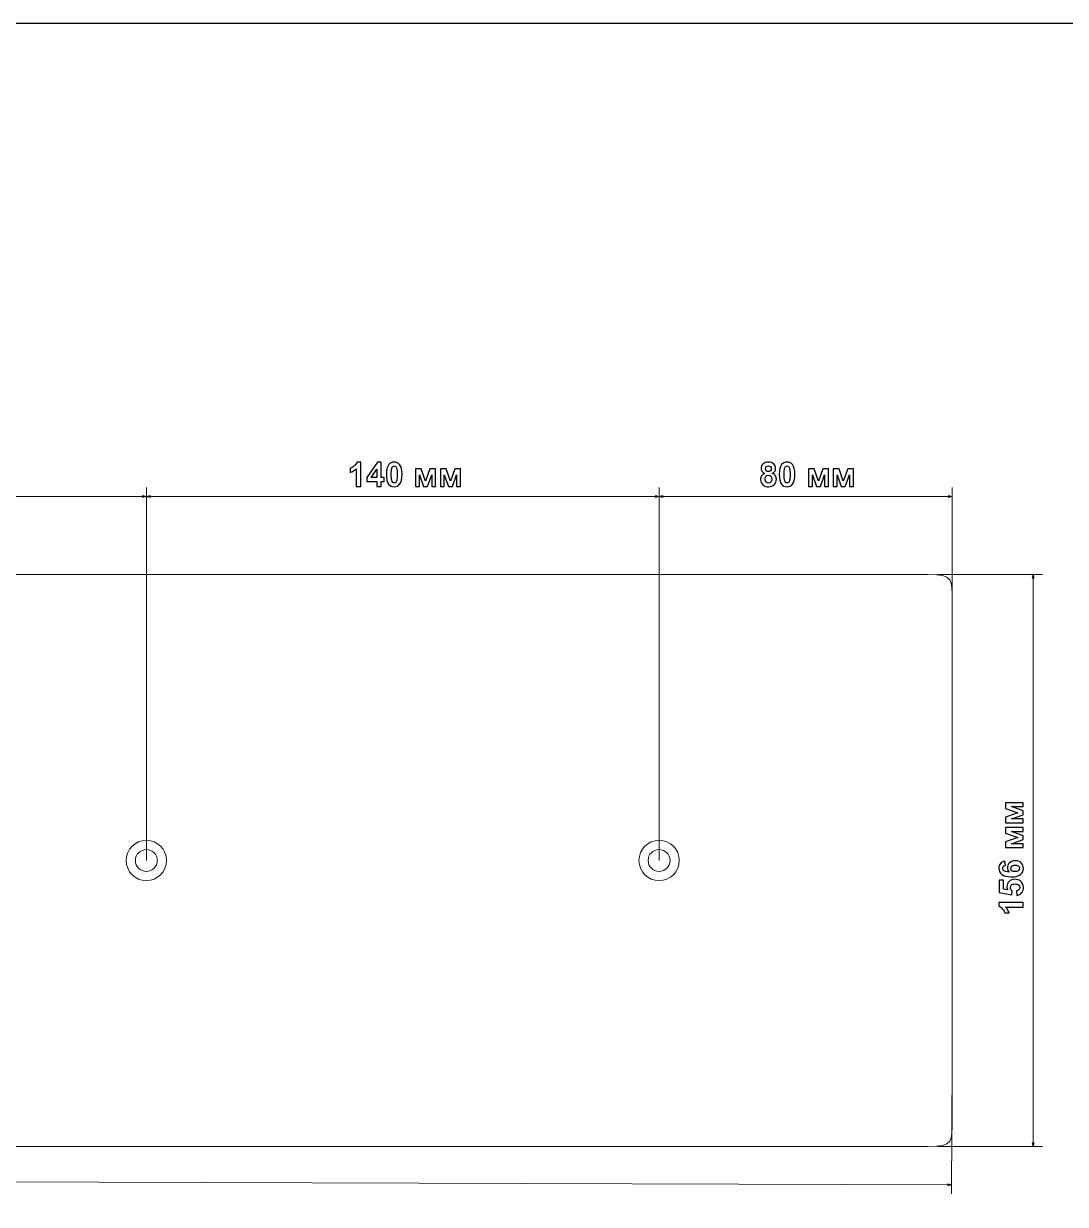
# Model space of a CAD drawing. Header units: centimetres. Extents: x -84 to 84, y -59 to 59.
# Drawn here: x 26.27 to 54.72, y 27.23 to 59.45 of the extents above; entities that cross this region are included whole.
import ezdxf

# ---------------------------------------------------------------- set-up
doc = ezdxf.new("R2010")
doc.units = ezdxf.units.CM
doc.header["$MEASUREMENT"] = 0
doc.layers.add('layer 1', color=7, linetype='Continuous')

msp = doc.modelspace()

# ---------------------------------------------------------------- linework, layer by layer
at = {"layer": 'layer 1', "color": 250}
msp.add_lwpolyline([(-84.1, -59.44999), (84.1, -59.44999), (84.1, 59.44999), (-84.1, 59.44999), (-84.1, -59.44999)], close=True, dxfattribs=at)
at = {"layer": 'layer 1', "color": 155}
for points, knots in [([(35.47807, 46.82304), (35.47807, 46.82304), (35.35241, 46.82304), (35.35241, 46.82304), (35.35241, 46.82304), (35.35241, 46.82304), (35.35241, 47.29847), (35.35241, 47.29847), (35.35241, 47.29847), (35.30655, 47.25536), (35.25243, 47.22341), (35.19006, 47.20277), (35.19006, 47.20277), (35.19006, 47.20277), (35.19006, 47.31742), (35.19006, 47.31742), (35.19006, 47.31742), (35.22293, 47.32812), (35.25855, 47.34845), (35.29692, 47.37857), (35.29692, 47.37857), (35.33544, 47.40853), (35.36173, 47.44354), (35.3761, 47.48344), (35.3761, 47.48344), (35.3761, 47.48344), (35.47807, 47.48344), (35.47807, 47.48344), (35.47807, 47.48344), (35.47807, 47.48344), (35.47807, 46.82304), (35.47807, 46.82304)], [0, 0, 0, 0, 0.11111111, 0.11111111, 0.11111111, 0.11111111, 0.22222222, 0.22222222, 0.22222222, 0.22222222, 0.33333333, 0.33333333, 0.33333333, 0.33333333, 0.44444444, 0.44444444, 0.44444444, 0.44444444, 0.55555556, 0.55555556, 0.55555556, 0.55555556, 0.66666667, 0.66666667, 0.66666667, 0.66666667, 0.77777778, 0.77777778, 0.77777778, 0.77777778, 1, 1, 1, 1]), ([(35.91299, 46.82304), (35.91299, 46.82304), (35.91299, 46.95512), (35.91299, 46.95512), (35.91299, 46.95512), (35.91299, 46.95512), (35.64516, 46.95512), (35.64516, 46.95512), (35.64516, 46.95512), (35.64516, 46.95512), (35.64516, 47.06473), (35.64516, 47.06473), (35.64516, 47.06473), (35.64516, 47.06473), (35.92919, 47.48252), (35.92919, 47.48252), (35.92919, 47.48252), (35.92919, 47.48252), (36.03498, 47.48252), (36.03498, 47.48252), (36.03498, 47.48252), (36.03498, 47.48252), (36.03498, 47.06519), (36.03498, 47.06519), (36.03498, 47.06519), (36.03498, 47.06519), (36.11661, 47.06519), (36.11661, 47.06519), (36.11661, 47.06519), (36.11661, 47.06519), (36.11661, 46.95512), (36.11661, 46.95512), (36.11661, 46.95512), (36.11661, 46.95512), (36.03498, 46.95512), (36.03498, 46.95512), (36.03498, 46.95512), (36.03498, 46.95512), (36.03498, 46.82304), (36.03498, 46.82304), (36.03498, 46.82304), (36.03498, 46.82304), (35.91299, 46.82304), (35.91299, 46.82304)], [0, 0, 0, 0, 0.08333333, 0.08333333, 0.08333333, 0.08333333, 0.16666667, 0.16666667, 0.16666667, 0.16666667, 0.25, 0.25, 0.25, 0.25, 0.33333333, 0.33333333, 0.33333333, 0.33333333, 0.41666667, 0.41666667, 0.41666667, 0.41666667, 0.5, 0.5, 0.5, 0.5, 0.58333333, 0.58333333, 0.58333333, 0.58333333, 0.66666667, 0.66666667, 0.66666667, 0.66666667, 0.75, 0.75, 0.75, 0.75, 0.83333333, 0.83333333, 0.83333333, 0.83333333, 1, 1, 1, 1]), ([(36.38964, 47.48344), (36.45323, 47.48344), (36.50291, 47.46066), (36.53884, 47.41511), (36.53884, 47.41511), (36.58149, 47.3613), (36.60289, 47.27187), (36.60289, 47.14712), (36.60289, 47.14712), (36.60289, 47.02254), (36.58134, 46.93295), (36.53838, 46.87853), (36.53838, 46.87853), (36.50276, 46.83359), (36.45323, 46.81112), (36.38964, 46.81112), (36.38964, 46.81112), (36.32574, 46.81112), (36.27422, 46.83573), (36.23509, 46.88495), (36.23509, 46.88495), (36.19595, 46.93418), (36.17638, 47.02208), (36.17638, 47.14835), (36.17638, 47.14835), (36.17638, 47.27232), (36.19794, 47.3616), (36.24089, 47.41602), (36.24089, 47.41602), (36.27651, 47.46097), (36.32604, 47.48344), (36.38964, 47.48344)], [0, 0, 0, 0, 0.11111111, 0.11111111, 0.11111111, 0.11111111, 0.22222222, 0.22222222, 0.22222222, 0.22222222, 0.33333333, 0.33333333, 0.33333333, 0.33333333, 0.44444444, 0.44444444, 0.44444444, 0.44444444, 0.55555556, 0.55555556, 0.55555556, 0.55555556, 0.66666667, 0.66666667, 0.66666667, 0.66666667, 0.77777778, 0.77777778, 0.77777778, 0.77777778, 1, 1, 1, 1]), ([(36.38964, 47.37888), (36.37466, 47.37888), (36.3612, 47.37398), (36.34958, 47.3642), (36.34958, 47.3642), (36.33781, 47.35457), (36.32864, 47.33714), (36.32222, 47.31192), (36.32222, 47.31192), (36.31366, 47.27936), (36.30938, 47.22432), (36.30938, 47.14712), (36.30938, 47.14712), (36.30938, 47.06977), (36.3132, 47.01673), (36.32085, 46.98783), (36.32085, 46.98783), (36.32849, 46.95894), (36.33812, 46.93968), (36.34974, 46.93005), (36.34974, 46.93005), (36.36136, 46.92042), (36.37466, 46.91568), (36.38964, 46.91568), (36.38964, 46.91568), (36.40462, 46.91568), (36.41807, 46.92057), (36.42984, 46.93035), (36.42984, 46.93035), (36.44146, 46.93999), (36.45063, 46.95741), (36.45705, 46.98264), (36.45705, 46.98264), (36.46561, 47.01489), (36.46989, 47.06977), (36.46989, 47.14712), (36.46989, 47.14712), (36.46989, 47.22432), (36.46607, 47.27737), (36.45843, 47.30626), (36.45843, 47.30626), (36.45078, 47.33515), (36.44115, 47.35457), (36.42954, 47.3642), (36.42954, 47.3642), (36.41792, 47.37398), (36.40462, 47.37888), (36.38964, 47.37888)], [0, 0, 0, 0, 0.07692308, 0.07692308, 0.07692308, 0.07692308, 0.15384615, 0.15384615, 0.15384615, 0.15384615, 0.23076923, 0.23076923, 0.23076923, 0.23076923, 0.30769231, 0.30769231, 0.30769231, 0.30769231, 0.38461538, 0.38461538, 0.38461538, 0.38461538, 0.46153846, 0.46153846, 0.46153846, 0.46153846, 0.53846154, 0.53846154, 0.53846154, 0.53846154, 0.61538462, 0.61538462, 0.61538462, 0.61538462, 0.69230769, 0.69230769, 0.69230769, 0.69230769, 0.76923077, 0.76923077, 0.76923077, 0.76923077, 0.84615385, 0.84615385, 0.84615385, 0.84615385, 1, 1, 1, 1]), ([(46.50186, 47.17816), (46.46945, 47.19192), (46.44576, 47.21072), (46.43108, 47.23487), (46.43108, 47.23487), (46.41625, 47.25887), (46.40892, 47.28532), (46.40892, 47.31391), (46.40892, 47.31391), (46.40892, 47.36298), (46.42604, 47.40349), (46.46013, 47.43544), (46.46013, 47.43544), (46.49422, 47.46739), (46.54283, 47.48344), (46.60566, 47.48344), (46.60566, 47.48344), (46.66803, 47.48344), (46.71634, 47.46739), (46.75073, 47.43544), (46.75073, 47.43544), (46.78513, 47.40349), (46.8024, 47.36298), (46.8024, 47.31391), (46.8024, 47.31391), (46.8024, 47.28348), (46.79445, 47.25643), (46.77856, 47.23258), (46.77856, 47.23258), (46.76281, 47.20888), (46.74049, 47.19069), (46.71175, 47.17816), (46.71175, 47.17816), (46.74829, 47.16348), (46.77596, 47.14208), (46.79507, 47.11395), (46.79507, 47.11395), (46.81402, 47.08567), (46.8235, 47.05326), (46.8235, 47.01642), (46.8235, 47.01642), (46.8235, 46.95558), (46.80424, 46.9062), (46.76556, 46.86814), (46.76556, 46.86814), (46.72704, 46.83007), (46.67567, 46.81112), (46.61147, 46.81112), (46.61147, 46.81112), (46.55185, 46.81112), (46.50232, 46.82686), (46.46257, 46.85835), (46.46257, 46.85835), (46.4158, 46.89535), (46.39241, 46.94641), (46.39241, 47.01107), (46.39241, 47.01107), (46.39241, 47.04669), (46.40127, 47.0794), (46.41885, 47.10921), (46.41885, 47.10921), (46.43643, 47.13902), (46.4641, 47.16195), (46.50186, 47.17816)], [0, 0, 0, 0, 0.05882353, 0.05882353, 0.05882353, 0.05882353, 0.11764706, 0.11764706, 0.11764706, 0.11764706, 0.17647059, 0.17647059, 0.17647059, 0.17647059, 0.23529412, 0.23529412, 0.23529412, 0.23529412, 0.29411765, 0.29411765, 0.29411765, 0.29411765, 0.35294118, 0.35294118, 0.35294118, 0.35294118, 0.41176471, 0.41176471, 0.41176471, 0.41176471, 0.47058824, 0.47058824, 0.47058824, 0.47058824, 0.52941176, 0.52941176, 0.52941176, 0.52941176, 0.58823529, 0.58823529, 0.58823529, 0.58823529, 0.64705882, 0.64705882, 0.64705882, 0.64705882, 0.70588235, 0.70588235, 0.70588235, 0.70588235, 0.76470588, 0.76470588, 0.76470588, 0.76470588, 0.82352941, 0.82352941, 0.82352941, 0.82352941, 0.88235294, 0.88235294, 0.88235294, 0.88235294, 1, 1, 1, 1]), ([(46.52815, 47.30473), (46.52815, 47.27966), (46.53519, 47.25994), (46.54925, 47.24588), (46.54925, 47.24588), (46.56347, 47.23181), (46.58227, 47.22478), (46.60566, 47.22478), (46.60566, 47.22478), (46.62951, 47.22478), (46.64846, 47.23197), (46.66268, 47.24618), (46.66268, 47.24618), (46.6769, 47.2604), (46.68408, 47.28012), (46.68408, 47.30519), (46.68408, 47.30519), (46.68408, 47.32889), (46.67705, 47.34784), (46.66299, 47.36206), (46.66299, 47.36206), (46.64877, 47.37628), (46.63012, 47.38346), (46.60704, 47.38346), (46.60704, 47.38346), (46.58288, 47.38346), (46.56377, 47.37628), (46.54956, 47.36191), (46.54956, 47.36191), (46.53534, 47.34754), (46.52815, 47.32843), (46.52815, 47.30473)], [0, 0, 0, 0, 0.11111111, 0.11111111, 0.11111111, 0.11111111, 0.22222222, 0.22222222, 0.22222222, 0.22222222, 0.33333333, 0.33333333, 0.33333333, 0.33333333, 0.44444444, 0.44444444, 0.44444444, 0.44444444, 0.55555556, 0.55555556, 0.55555556, 0.55555556, 0.66666667, 0.66666667, 0.66666667, 0.66666667, 0.77777778, 0.77777778, 0.77777778, 0.77777778, 1, 1, 1, 1]), ([(47.11671, 47.48344), (47.1803, 47.48344), (47.22998, 47.46066), (47.26591, 47.41511), (47.26591, 47.41511), (47.30856, 47.3613), (47.32996, 47.27187), (47.32996, 47.14712), (47.32996, 47.14712), (47.32996, 47.02254), (47.30841, 46.93295), (47.26545, 46.87853), (47.26545, 46.87853), (47.22983, 46.83359), (47.1803, 46.81112), (47.11671, 46.81112), (47.11671, 46.81112), (47.05281, 46.81112), (47.00129, 46.83573), (46.96216, 46.88495), (46.96216, 46.88495), (46.92302, 46.93418), (46.90345, 47.02208), (46.90345, 47.14835), (46.90345, 47.14835), (46.90345, 47.27232), (46.92501, 47.3616), (46.96796, 47.41602), (46.96796, 47.41602), (47.00358, 47.46097), (47.05311, 47.48344), (47.11671, 47.48344)], [0, 0, 0, 0, 0.11111111, 0.11111111, 0.11111111, 0.11111111, 0.22222222, 0.22222222, 0.22222222, 0.22222222, 0.33333333, 0.33333333, 0.33333333, 0.33333333, 0.44444444, 0.44444444, 0.44444444, 0.44444444, 0.55555556, 0.55555556, 0.55555556, 0.55555556, 0.66666667, 0.66666667, 0.66666667, 0.66666667, 0.77777778, 0.77777778, 0.77777778, 0.77777778, 1, 1, 1, 1]), ([(47.11671, 47.37888), (47.10173, 47.37888), (47.08827, 47.37398), (47.07665, 47.3642), (47.07665, 47.3642), (47.06488, 47.35457), (47.05571, 47.33714), (47.04929, 47.31192), (47.04929, 47.31192), (47.04073, 47.27936), (47.03645, 47.22432), (47.03645, 47.14712), (47.03645, 47.14712), (47.03645, 47.06977), (47.04027, 47.01673), (47.04792, 46.98783), (47.04792, 46.98783), (47.05556, 46.95894), (47.06519, 46.93968), (47.07681, 46.93005), (47.07681, 46.93005), (47.08843, 46.92042), (47.10173, 46.91568), (47.11671, 46.91568), (47.11671, 46.91568), (47.13169, 46.91568), (47.14514, 46.92057), (47.15691, 46.93035), (47.15691, 46.93035), (47.16853, 46.93999), (47.1777, 46.95741), (47.18412, 46.98264), (47.18412, 46.98264), (47.19268, 47.01489), (47.19696, 47.06977), (47.19696, 47.14712), (47.19696, 47.14712), (47.19696, 47.22432), (47.19314, 47.27737), (47.1855, 47.30626), (47.1855, 47.30626), (47.17785, 47.33515), (47.16822, 47.35457), (47.15661, 47.3642), (47.15661, 47.3642), (47.14499, 47.37398), (47.13169, 47.37888), (47.11671, 47.37888)], [0, 0, 0, 0, 0.07692308, 0.07692308, 0.07692308, 0.07692308, 0.15384615, 0.15384615, 0.15384615, 0.15384615, 0.23076923, 0.23076923, 0.23076923, 0.23076923, 0.30769231, 0.30769231, 0.30769231, 0.30769231, 0.38461538, 0.38461538, 0.38461538, 0.38461538, 0.46153846, 0.46153846, 0.46153846, 0.46153846, 0.53846154, 0.53846154, 0.53846154, 0.53846154, 0.61538462, 0.61538462, 0.61538462, 0.61538462, 0.69230769, 0.69230769, 0.69230769, 0.69230769, 0.76923077, 0.76923077, 0.76923077, 0.76923077, 0.84615385, 0.84615385, 0.84615385, 0.84615385, 1, 1, 1, 1]), ([(35.91299, 47.06519), (35.91299, 47.06519), (35.91299, 47.28945), (35.91299, 47.28945), (35.91299, 47.28945), (35.91299, 47.28945), (35.76287, 47.06519), (35.76287, 47.06519), (35.76287, 47.06519), (35.76287, 47.06519), (35.91299, 47.06519), (35.91299, 47.06519)], [0, 0, 0, 0, 0.25, 0.25, 0.25, 0.25, 0.5, 0.5, 0.5, 0.5, 1, 1, 1, 1]), ([(36.97253, 47.29908), (36.97253, 47.29908), (37.12937, 47.29908), (37.12937, 47.29908), (37.12937, 47.29908), (37.12937, 47.29908), (37.24632, 46.96735), (37.24632, 46.96735), (37.24632, 46.96735), (37.24632, 46.96735), (37.36525, 47.29908), (37.36525, 47.29908), (37.36525, 47.29908), (37.36525, 47.29908), (37.52103, 47.29908), (37.52103, 47.29908), (37.52103, 47.29908), (37.52103, 47.29908), (37.52103, 46.82304), (37.52103, 46.82304), (37.52103, 46.82304), (37.52103, 46.82304), (37.41371, 46.82304), (37.41371, 46.82304), (37.41371, 46.82304), (37.41371, 46.82304), (37.41371, 47.13642), (37.41371, 47.13642), (37.41371, 47.13642), (37.41371, 47.13642), (37.29845, 46.82304), (37.29845, 46.82304), (37.29845, 46.82304), (37.29845, 46.82304), (37.19037, 46.82304), (37.19037, 46.82304), (37.19037, 46.82304), (37.19037, 46.82304), (37.07984, 47.13642), (37.07984, 47.13642), (37.07984, 47.13642), (37.07984, 47.13642), (37.07984, 46.82304), (37.07984, 46.82304), (37.07984, 46.82304), (37.07984, 46.82304), (36.97253, 46.82304), (36.97253, 46.82304), (36.97253, 46.82304), (36.97253, 46.82304), (36.97253, 47.29908), (36.97253, 47.29908)], [0, 0, 0, 0, 0.07142857, 0.07142857, 0.07142857, 0.07142857, 0.14285714, 0.14285714, 0.14285714, 0.14285714, 0.21428571, 0.21428571, 0.21428571, 0.21428571, 0.28571429, 0.28571429, 0.28571429, 0.28571429, 0.35714286, 0.35714286, 0.35714286, 0.35714286, 0.42857143, 0.42857143, 0.42857143, 0.42857143, 0.5, 0.5, 0.5, 0.5, 0.57142857, 0.57142857, 0.57142857, 0.57142857, 0.64285714, 0.64285714, 0.64285714, 0.64285714, 0.71428571, 0.71428571, 0.71428571, 0.71428571, 0.78571429, 0.78571429, 0.78571429, 0.78571429, 0.85714286, 0.85714286, 0.85714286, 0.85714286, 1, 1, 1, 1]), ([(37.65097, 47.29908), (37.65097, 47.29908), (37.80781, 47.29908), (37.80781, 47.29908), (37.80781, 47.29908), (37.80781, 47.29908), (37.92476, 46.96735), (37.92476, 46.96735), (37.92476, 46.96735), (37.92476, 46.96735), (38.04369, 47.29908), (38.04369, 47.29908), (38.04369, 47.29908), (38.04369, 47.29908), (38.19947, 47.29908), (38.19947, 47.29908), (38.19947, 47.29908), (38.19947, 47.29908), (38.19947, 46.82304), (38.19947, 46.82304), (38.19947, 46.82304), (38.19947, 46.82304), (38.09215, 46.82304), (38.09215, 46.82304), (38.09215, 46.82304), (38.09215, 46.82304), (38.09215, 47.13642), (38.09215, 47.13642), (38.09215, 47.13642), (38.09215, 47.13642), (37.97689, 46.82304), (37.97689, 46.82304), (37.97689, 46.82304), (37.97689, 46.82304), (37.86881, 46.82304), (37.86881, 46.82304), (37.86881, 46.82304), (37.86881, 46.82304), (37.75828, 47.13642), (37.75828, 47.13642), (37.75828, 47.13642), (37.75828, 47.13642), (37.75828, 46.82304), (37.75828, 46.82304), (37.75828, 46.82304), (37.75828, 46.82304), (37.65097, 46.82304), (37.65097, 46.82304), (37.65097, 46.82304), (37.65097, 46.82304), (37.65097, 47.29908), (37.65097, 47.29908)], [0, 0, 0, 0, 0.07142857, 0.07142857, 0.07142857, 0.07142857, 0.14285714, 0.14285714, 0.14285714, 0.14285714, 0.21428571, 0.21428571, 0.21428571, 0.21428571, 0.28571429, 0.28571429, 0.28571429, 0.28571429, 0.35714286, 0.35714286, 0.35714286, 0.35714286, 0.42857143, 0.42857143, 0.42857143, 0.42857143, 0.5, 0.5, 0.5, 0.5, 0.57142857, 0.57142857, 0.57142857, 0.57142857, 0.64285714, 0.64285714, 0.64285714, 0.64285714, 0.71428571, 0.71428571, 0.71428571, 0.71428571, 0.78571429, 0.78571429, 0.78571429, 0.78571429, 0.85714286, 0.85714286, 0.85714286, 0.85714286, 1, 1, 1, 1]), ([(46.51623, 47.02315), (46.51623, 46.98814), (46.5251, 46.96093), (46.54283, 46.94136), (46.54283, 46.94136), (46.56056, 46.92179), (46.58258, 46.91201), (46.60902, 46.91201), (46.60902, 46.91201), (46.63501, 46.91201), (46.65641, 46.92149), (46.67338, 46.94029), (46.67338, 46.94029), (46.69035, 46.95909), (46.69876, 46.98631), (46.69876, 47.02177), (46.69876, 47.02177), (46.69876, 47.0528), (46.6902, 47.07772), (46.67292, 47.09652), (46.67292, 47.09652), (46.65565, 47.11533), (46.63379, 47.12481), (46.60734, 47.12481), (46.60734, 47.12481), (46.57661, 47.12481), (46.55384, 47.1141), (46.5387, 47.0927), (46.5387, 47.0927), (46.52372, 47.0713), (46.51623, 47.04822), (46.51623, 47.02315)], [0, 0, 0, 0, 0.11111111, 0.11111111, 0.11111111, 0.11111111, 0.22222222, 0.22222222, 0.22222222, 0.22222222, 0.33333333, 0.33333333, 0.33333333, 0.33333333, 0.44444444, 0.44444444, 0.44444444, 0.44444444, 0.55555556, 0.55555556, 0.55555556, 0.55555556, 0.66666667, 0.66666667, 0.66666667, 0.66666667, 0.77777778, 0.77777778, 0.77777778, 0.77777778, 1, 1, 1, 1]), ([(47.6996, 47.29908), (47.6996, 47.29908), (47.85644, 47.29908), (47.85644, 47.29908), (47.85644, 47.29908), (47.85644, 47.29908), (47.97339, 46.96735), (47.97339, 46.96735), (47.97339, 46.96735), (47.97339, 46.96735), (48.09232, 47.29908), (48.09232, 47.29908), (48.09232, 47.29908), (48.09232, 47.29908), (48.2481, 47.29908), (48.2481, 47.29908), (48.2481, 47.29908), (48.2481, 47.29908), (48.2481, 46.82304), (48.2481, 46.82304), (48.2481, 46.82304), (48.2481, 46.82304), (48.14078, 46.82304), (48.14078, 46.82304), (48.14078, 46.82304), (48.14078, 46.82304), (48.14078, 47.13642), (48.14078, 47.13642), (48.14078, 47.13642), (48.14078, 47.13642), (48.02552, 46.82304), (48.02552, 46.82304), (48.02552, 46.82304), (48.02552, 46.82304), (47.91744, 46.82304), (47.91744, 46.82304), (47.91744, 46.82304), (47.91744, 46.82304), (47.80691, 47.13642), (47.80691, 47.13642), (47.80691, 47.13642), (47.80691, 47.13642), (47.80691, 46.82304), (47.80691, 46.82304), (47.80691, 46.82304), (47.80691, 46.82304), (47.6996, 46.82304), (47.6996, 46.82304), (47.6996, 46.82304), (47.6996, 46.82304), (47.6996, 47.29908), (47.6996, 47.29908)], [0, 0, 0, 0, 0.07142857, 0.07142857, 0.07142857, 0.07142857, 0.14285714, 0.14285714, 0.14285714, 0.14285714, 0.21428571, 0.21428571, 0.21428571, 0.21428571, 0.28571429, 0.28571429, 0.28571429, 0.28571429, 0.35714286, 0.35714286, 0.35714286, 0.35714286, 0.42857143, 0.42857143, 0.42857143, 0.42857143, 0.5, 0.5, 0.5, 0.5, 0.57142857, 0.57142857, 0.57142857, 0.57142857, 0.64285714, 0.64285714, 0.64285714, 0.64285714, 0.71428571, 0.71428571, 0.71428571, 0.71428571, 0.78571429, 0.78571429, 0.78571429, 0.78571429, 0.85714286, 0.85714286, 0.85714286, 0.85714286, 1, 1, 1, 1]), ([(48.37804, 47.29908), (48.37804, 47.29908), (48.53488, 47.29908), (48.53488, 47.29908), (48.53488, 47.29908), (48.53488, 47.29908), (48.65183, 46.96735), (48.65183, 46.96735), (48.65183, 46.96735), (48.65183, 46.96735), (48.77076, 47.29908), (48.77076, 47.29908), (48.77076, 47.29908), (48.77076, 47.29908), (48.92654, 47.29908), (48.92654, 47.29908), (48.92654, 47.29908), (48.92654, 47.29908), (48.92654, 46.82304), (48.92654, 46.82304), (48.92654, 46.82304), (48.92654, 46.82304), (48.81922, 46.82304), (48.81922, 46.82304), (48.81922, 46.82304), (48.81922, 46.82304), (48.81922, 47.13642), (48.81922, 47.13642), (48.81922, 47.13642), (48.81922, 47.13642), (48.70396, 46.82304), (48.70396, 46.82304), (48.70396, 46.82304), (48.70396, 46.82304), (48.59588, 46.82304), (48.59588, 46.82304), (48.59588, 46.82304), (48.59588, 46.82304), (48.48535, 47.13642), (48.48535, 47.13642), (48.48535, 47.13642), (48.48535, 47.13642), (48.48535, 46.82304), (48.48535, 46.82304), (48.48535, 46.82304), (48.48535, 46.82304), (48.37804, 46.82304), (48.37804, 46.82304), (48.37804, 46.82304), (48.37804, 46.82304), (48.37804, 47.29908), (48.37804, 47.29908)], [0, 0, 0, 0, 0.07142857, 0.07142857, 0.07142857, 0.07142857, 0.14285714, 0.14285714, 0.14285714, 0.14285714, 0.21428571, 0.21428571, 0.21428571, 0.21428571, 0.28571429, 0.28571429, 0.28571429, 0.28571429, 0.35714286, 0.35714286, 0.35714286, 0.35714286, 0.42857143, 0.42857143, 0.42857143, 0.42857143, 0.5, 0.5, 0.5, 0.5, 0.57142857, 0.57142857, 0.57142857, 0.57142857, 0.64285714, 0.64285714, 0.64285714, 0.64285714, 0.71428571, 0.71428571, 0.71428571, 0.71428571, 0.78571429, 0.78571429, 0.78571429, 0.78571429, 0.85714286, 0.85714286, 0.85714286, 0.85714286, 1, 1, 1, 1]), ([(53.08175, 37.64289), (53.08175, 37.64289), (53.08175, 37.79973), (53.08175, 37.79973), (53.08175, 37.79973), (53.08175, 37.79973), (53.41348, 37.91668), (53.41348, 37.91668), (53.41348, 37.91668), (53.41348, 37.91668), (53.08175, 38.03561), (53.08175, 38.03561), (53.08175, 38.03561), (53.08175, 38.03561), (53.08175, 38.19139), (53.08175, 38.19139), (53.08175, 38.19139), (53.08175, 38.19139), (53.55779, 38.19139), (53.55779, 38.19139), (53.55779, 38.19139), (53.55779, 38.19139), (53.55779, 38.08407), (53.55779, 38.08407), (53.55779, 38.08407), (53.55779, 38.08407), (53.24441, 38.08407), (53.24441, 38.08407), (53.24441, 38.08407), (53.24441, 38.08407), (53.55779, 37.96881), (53.55779, 37.96881), (53.55779, 37.96881), (53.55779, 37.96881), (53.55779, 37.86073), (53.55779, 37.86073), (53.55779, 37.86073), (53.55779, 37.86073), (53.24441, 37.7502), (53.24441, 37.7502), (53.24441, 37.7502), (53.24441, 37.7502), (53.55779, 37.7502), (53.55779, 37.7502), (53.55779, 37.7502), (53.55779, 37.7502), (53.55779, 37.64289), (53.55779, 37.64289), (53.55779, 37.64289), (53.55779, 37.64289), (53.08175, 37.64289), (53.08175, 37.64289)], [0, 0, 0, 0, 0.07142857, 0.07142857, 0.07142857, 0.07142857, 0.14285714, 0.14285714, 0.14285714, 0.14285714, 0.21428571, 0.21428571, 0.21428571, 0.21428571, 0.28571429, 0.28571429, 0.28571429, 0.28571429, 0.35714286, 0.35714286, 0.35714286, 0.35714286, 0.42857143, 0.42857143, 0.42857143, 0.42857143, 0.5, 0.5, 0.5, 0.5, 0.57142857, 0.57142857, 0.57142857, 0.57142857, 0.64285714, 0.64285714, 0.64285714, 0.64285714, 0.71428571, 0.71428571, 0.71428571, 0.71428571, 0.78571429, 0.78571429, 0.78571429, 0.78571429, 0.85714286, 0.85714286, 0.85714286, 0.85714286, 1, 1, 1, 1]), ([(53.08175, 36.96445), (53.08175, 36.96445), (53.08175, 37.12129), (53.08175, 37.12129), (53.08175, 37.12129), (53.08175, 37.12129), (53.41348, 37.23824), (53.41348, 37.23824), (53.41348, 37.23824), (53.41348, 37.23824), (53.08175, 37.35717), (53.08175, 37.35717), (53.08175, 37.35717), (53.08175, 37.35717), (53.08175, 37.51295), (53.08175, 37.51295), (53.08175, 37.51295), (53.08175, 37.51295), (53.55779, 37.51295), (53.55779, 37.51295), (53.55779, 37.51295), (53.55779, 37.51295), (53.55779, 37.40563), (53.55779, 37.40563), (53.55779, 37.40563), (53.55779, 37.40563), (53.24441, 37.40563), (53.24441, 37.40563), (53.24441, 37.40563), (53.24441, 37.40563), (53.55779, 37.29037), (53.55779, 37.29037), (53.55779, 37.29037), (53.55779, 37.29037), (53.55779, 37.18229), (53.55779, 37.18229), (53.55779, 37.18229), (53.55779, 37.18229), (53.24441, 37.07176), (53.24441, 37.07176), (53.24441, 37.07176), (53.24441, 37.07176), (53.55779, 37.07176), (53.55779, 37.07176), (53.55779, 37.07176), (53.55779, 37.07176), (53.55779, 36.96445), (53.55779, 36.96445), (53.55779, 36.96445), (53.55779, 36.96445), (53.08175, 36.96445), (53.08175, 36.96445)], [0, 0, 0, 0, 0.07142857, 0.07142857, 0.07142857, 0.07142857, 0.14285714, 0.14285714, 0.14285714, 0.14285714, 0.21428571, 0.21428571, 0.21428571, 0.21428571, 0.28571429, 0.28571429, 0.28571429, 0.28571429, 0.35714286, 0.35714286, 0.35714286, 0.35714286, 0.42857143, 0.42857143, 0.42857143, 0.42857143, 0.5, 0.5, 0.5, 0.5, 0.57142857, 0.57142857, 0.57142857, 0.57142857, 0.64285714, 0.64285714, 0.64285714, 0.64285714, 0.71428571, 0.71428571, 0.71428571, 0.71428571, 0.78571429, 0.78571429, 0.78571429, 0.78571429, 0.85714286, 0.85714286, 0.85714286, 0.85714286, 1, 1, 1, 1]), ([(53.06188, 36.59481), (53.06188, 36.59481), (53.07533, 36.47282), (53.07533, 36.47282), (53.07533, 36.47282), (53.05026, 36.46992), (53.03176, 36.46212), (53.01984, 36.44958), (53.01984, 36.44958), (53.00792, 36.43705), (53.00195, 36.42084), (53.00195, 36.40082), (53.00195, 36.40082), (53.00195, 36.37422), (53.01388, 36.35175), (53.03773, 36.3334), (53.03773, 36.3334), (53.06157, 36.31506), (53.11126, 36.30359), (53.18677, 36.29885), (53.18677, 36.29885), (53.14978, 36.33019), (53.13128, 36.36902), (53.13128, 36.41565), (53.13128, 36.41565), (53.13128, 36.46808), (53.15131, 36.51318), (53.19136, 36.55063), (53.19136, 36.55063), (53.23157, 36.58808), (53.28324, 36.60673), (53.34668, 36.60673), (53.34668, 36.60673), (53.41394, 36.60673), (53.46806, 36.58701), (53.50872, 36.54757), (53.50872, 36.54757), (53.54938, 36.50813), (53.56971, 36.45753), (53.56971, 36.39577), (53.56971, 36.39577), (53.56971, 36.32958), (53.54388, 36.27501), (53.49221, 36.23236), (53.49221, 36.23236), (53.44054, 36.18971), (53.356, 36.1683), (53.23829, 36.1683), (53.23829, 36.1683), (53.11768, 36.1683), (53.03069, 36.19062), (52.97734, 36.23511), (52.97734, 36.23511), (52.92399, 36.27959), (52.89739, 36.33738), (52.89739, 36.40846), (52.89739, 36.40846), (52.89739, 36.4583), (52.91146, 36.49957), (52.93958, 36.53229), (52.93958, 36.53229), (52.96756, 36.565), (53.00838, 36.58579), (53.06188, 36.59481)], [0, 0, 0, 0, 0.05882353, 0.05882353, 0.05882353, 0.05882353, 0.11764706, 0.11764706, 0.11764706, 0.11764706, 0.17647059, 0.17647059, 0.17647059, 0.17647059, 0.23529412, 0.23529412, 0.23529412, 0.23529412, 0.29411765, 0.29411765, 0.29411765, 0.29411765, 0.35294118, 0.35294118, 0.35294118, 0.35294118, 0.41176471, 0.41176471, 0.41176471, 0.41176471, 0.47058824, 0.47058824, 0.47058824, 0.47058824, 0.52941176, 0.52941176, 0.52941176, 0.52941176, 0.58823529, 0.58823529, 0.58823529, 0.58823529, 0.64705882, 0.64705882, 0.64705882, 0.64705882, 0.70588235, 0.70588235, 0.70588235, 0.70588235, 0.76470588, 0.76470588, 0.76470588, 0.76470588, 0.82352941, 0.82352941, 0.82352941, 0.82352941, 0.88235294, 0.88235294, 0.88235294, 0.88235294, 1, 1, 1, 1]), ([(53.33674, 36.30956), (53.37771, 36.30956), (53.40935, 36.31903), (53.43167, 36.33784), (53.43167, 36.33784), (53.45399, 36.35664), (53.46515, 36.37804), (53.46515, 36.40235), (53.46515, 36.40235), (53.46515, 36.42558), (53.45598, 36.445), (53.43779, 36.46059), (53.43779, 36.46059), (53.41944, 36.47603), (53.38948, 36.48383), (53.3479, 36.48383), (53.3479, 36.48383), (53.3051, 36.48383), (53.27376, 36.47542), (53.25373, 36.45876), (53.25373, 36.45876), (53.23386, 36.44194), (53.22392, 36.42115), (53.22392, 36.39608), (53.22392, 36.39608), (53.22392, 36.37177), (53.2334, 36.35144), (53.25251, 36.33463), (53.25251, 36.33463), (53.27146, 36.31796), (53.29959, 36.30956), (53.33674, 36.30956)], [0, 0, 0, 0, 0.11111111, 0.11111111, 0.11111111, 0.11111111, 0.22222222, 0.22222222, 0.22222222, 0.22222222, 0.33333333, 0.33333333, 0.33333333, 0.33333333, 0.44444444, 0.44444444, 0.44444444, 0.44444444, 0.55555556, 0.55555556, 0.55555556, 0.55555556, 0.66666667, 0.66666667, 0.66666667, 0.66666667, 0.77777778, 0.77777778, 0.77777778, 0.77777778, 1, 1, 1, 1]), ([(53.38917, 35.66001), (53.38917, 35.66001), (53.37618, 35.78567), (53.37618, 35.78567), (53.37618, 35.78567), (53.40461, 35.78934), (53.42724, 35.79988), (53.4439, 35.81746), (53.4439, 35.81746), (53.46056, 35.8352), (53.46882, 35.85553), (53.46882, 35.87861), (53.46882, 35.87861), (53.46882, 35.90491), (53.45812, 35.92722), (53.43656, 35.94542), (53.43656, 35.94542), (53.41501, 35.96361), (53.3826, 35.97278), (53.33934, 35.97278), (53.33934, 35.97278), (53.29868, 35.97278), (53.26825, 35.96376), (53.24792, 35.94557), (53.24792, 35.94557), (53.22759, 35.92753), (53.2175, 35.90399), (53.2175, 35.87494), (53.2175, 35.87494), (53.2175, 35.83871), (53.2334, 35.80615), (53.2652, 35.77741), (53.2652, 35.77741), (53.2652, 35.77741), (53.25052, 35.6756), (53.25052, 35.6756), (53.25052, 35.6756), (53.25052, 35.6756), (52.90932, 35.73981), (52.90932, 35.73981), (52.90932, 35.73981), (52.90932, 35.73981), (52.90932, 36.07276), (52.90932, 36.07276), (52.90932, 36.07276), (52.90932, 36.07276), (53.02672, 36.07276), (53.02672, 36.07276), (53.02672, 36.07276), (53.02672, 36.07276), (53.02672, 35.83535), (53.02672, 35.83535), (53.02672, 35.83535), (53.02672, 35.83535), (53.13847, 35.81548), (53.13847, 35.81548), (53.13847, 35.81548), (53.12456, 35.84345), (53.11752, 35.87219), (53.11752, 35.90154), (53.11752, 35.90154), (53.11752, 35.95749), (53.13786, 36.00488), (53.17867, 36.04371), (53.17867, 36.04371), (53.21934, 36.08269), (53.27223, 36.10211), (53.33735, 36.10211), (53.33735, 36.10211), (53.39162, 36.10211), (53.43993, 36.08636), (53.48258, 36.05502), (53.48258, 36.05502), (53.54067, 36.01222), (53.56971, 35.95291), (53.56971, 35.87708), (53.56971, 35.87708), (53.56971, 35.81639), (53.55336, 35.76686), (53.5208, 35.72865), (53.5208, 35.72865), (53.48808, 35.69028), (53.44436, 35.6675), (53.38917, 35.66001)], [0, 0, 0, 0, 0.04545455, 0.04545455, 0.04545455, 0.04545455, 0.09090909, 0.09090909, 0.09090909, 0.09090909, 0.13636364, 0.13636364, 0.13636364, 0.13636364, 0.18181818, 0.18181818, 0.18181818, 0.18181818, 0.22727273, 0.22727273, 0.22727273, 0.22727273, 0.27272727, 0.27272727, 0.27272727, 0.27272727, 0.31818182, 0.31818182, 0.31818182, 0.31818182, 0.36363636, 0.36363636, 0.36363636, 0.36363636, 0.40909091, 0.40909091, 0.40909091, 0.40909091, 0.45454545, 0.45454545, 0.45454545, 0.45454545, 0.5, 0.5, 0.5, 0.5, 0.54545455, 0.54545455, 0.54545455, 0.54545455, 0.59090909, 0.59090909, 0.59090909, 0.59090909, 0.63636364, 0.63636364, 0.63636364, 0.63636364, 0.68181818, 0.68181818, 0.68181818, 0.68181818, 0.72727273, 0.72727273, 0.72727273, 0.72727273, 0.77272727, 0.77272727, 0.77272727, 0.77272727, 0.81818182, 0.81818182, 0.81818182, 0.81818182, 0.86363636, 0.86363636, 0.86363636, 0.86363636, 0.90909091, 0.90909091, 0.90909091, 0.90909091, 1, 1, 1, 1]), ([(53.55779, 35.46999), (53.55779, 35.46999), (53.55779, 35.34433), (53.55779, 35.34433), (53.55779, 35.34433), (53.55779, 35.34433), (53.08236, 35.34433), (53.08236, 35.34433), (53.08236, 35.34433), (53.12547, 35.29847), (53.15742, 35.24435), (53.17806, 35.18198), (53.17806, 35.18198), (53.17806, 35.18198), (53.06341, 35.18198), (53.06341, 35.18198), (53.06341, 35.18198), (53.05271, 35.21485), (53.03238, 35.25047), (53.00226, 35.28884), (53.00226, 35.28884), (52.9723, 35.32736), (52.93729, 35.35365), (52.89739, 35.36802), (52.89739, 35.36802), (52.89739, 35.36802), (52.89739, 35.46999), (52.89739, 35.46999), (52.89739, 35.46999), (52.89739, 35.46999), (53.55779, 35.46999), (53.55779, 35.46999)], [0, 0, 0, 0, 0.11111111, 0.11111111, 0.11111111, 0.11111111, 0.22222222, 0.22222222, 0.22222222, 0.22222222, 0.33333333, 0.33333333, 0.33333333, 0.33333333, 0.44444444, 0.44444444, 0.44444444, 0.44444444, 0.55555556, 0.55555556, 0.55555556, 0.55555556, 0.66666667, 0.66666667, 0.66666667, 0.66666667, 0.77777778, 0.77777778, 0.77777778, 0.77777778, 1, 1, 1, 1])]:
    msp.add_open_spline(points, degree=3, knots=knots, dxfattribs=at)
at = {"layer": 'layer 1', "color": 155, "lineweight": 9}
for points in [[(29.6223, 36.61422), (29.6223, 36.61422), (29.6223, 46.79325), (29.6223, 46.79325)], [(29.6223, 36.61422), (29.6223, 36.61422), (29.6223, 46.79325), (29.6223, 46.79325)], [(43.6223, 36.61422), (43.6223, 36.61422), (43.6223, 46.79325), (43.6223, 46.79325)], [(43.6223, 36.61422), (43.6223, 36.61422), (43.6223, 46.79325), (43.6223, 46.79325)], [(51.62143, 36.86422), (51.62143, 36.86422), (51.62143, 46.79325), (51.62143, 46.79325)], [(29.6223, 46.54325), (29.6223, 46.54325), (6.6223, 46.54325), (6.6223, 46.54325)], [(43.6223, 46.54325), (43.6223, 46.54325), (29.6223, 46.54325), (29.6223, 46.54325)], [(51.62143, 46.54325), (51.62143, 46.54325), (43.6223, 46.54325), (43.6223, 46.54325)], [(51.21113, 44.41886), (51.21113, 44.41886), (54.08758, 44.41886), (54.08758, 44.41886)], [(53.83758, 44.41886), (53.83758, 44.41886), (53.83758, 28.80958), (53.83758, 28.80958)], [(51.62067, 31.09772), (51.62067, 31.09772), (51.60977, 27.51609), (51.60977, 27.51609)], [(51.21113, 28.80958), (51.21113, 28.80958), (54.08758, 28.80958), (54.08758, 28.80958)], [(-0.77798, 27.92555), (-0.77798, 27.92555), (51.61053, 27.76608), (51.61053, 27.76608)]]:
    msp.add_open_spline(points, degree=3, dxfattribs=at)
for points in [[(29.5207, 46.57047), (29.5207, 46.57047), (29.6223, 46.54325), (29.6223, 46.54325), (29.6223, 46.54325), (29.6223, 46.54325), (29.5207, 46.51602), (29.5207, 46.51602), (29.5207, 46.51602), (29.5207, 46.51602), (29.5207, 46.57047), (29.5207, 46.57047)], [(29.72389, 46.57047), (29.72389, 46.57047), (29.6223, 46.54325), (29.6223, 46.54325), (29.6223, 46.54325), (29.6223, 46.54325), (29.72389, 46.51602), (29.72389, 46.51602), (29.72389, 46.51602), (29.72389, 46.51602), (29.72389, 46.57047), (29.72389, 46.57047)], [(43.5207, 46.57047), (43.5207, 46.57047), (43.6223, 46.54325), (43.6223, 46.54325), (43.6223, 46.54325), (43.6223, 46.54325), (43.5207, 46.51602), (43.5207, 46.51602), (43.5207, 46.51602), (43.5207, 46.51602), (43.5207, 46.57047), (43.5207, 46.57047)], [(43.72389, 46.57047), (43.72389, 46.57047), (43.6223, 46.54325), (43.6223, 46.54325), (43.6223, 46.54325), (43.6223, 46.54325), (43.72389, 46.51602), (43.72389, 46.51602), (43.72389, 46.51602), (43.72389, 46.51602), (43.72389, 46.57047), (43.72389, 46.57047)], [(51.51983, 46.57047), (51.51983, 46.57047), (51.62143, 46.54325), (51.62143, 46.54325), (51.62143, 46.54325), (51.62143, 46.54325), (51.51983, 46.51602), (51.51983, 46.51602), (51.51983, 46.51602), (51.51983, 46.51602), (51.51983, 46.57047), (51.51983, 46.57047)], [(53.81035, 44.31726), (53.81035, 44.31726), (53.83758, 44.41886), (53.83758, 44.41886), (53.83758, 44.41886), (53.83758, 44.41886), (53.8648, 44.31726), (53.8648, 44.31726), (53.8648, 44.31726), (53.8648, 44.31726), (53.81035, 44.31726), (53.81035, 44.31726)], [(53.81035, 28.91117), (53.81035, 28.91117), (53.83758, 28.80958), (53.83758, 28.80958), (53.83758, 28.80958), (53.83758, 28.80958), (53.8648, 28.91117), (53.8648, 28.91117), (53.8648, 28.91117), (53.8648, 28.91117), (53.81035, 28.91117), (53.81035, 28.91117)], [(51.50885, 27.73916), (51.50885, 27.73916), (51.61053, 27.76608), (51.61053, 27.76608), (51.61053, 27.76608), (51.61053, 27.76608), (51.50901, 27.79361), (51.50901, 27.79361), (51.50901, 27.79361), (51.50901, 27.79361), (51.50885, 27.73916), (51.50885, 27.73916)]]:
    msp.add_open_spline(points, degree=3, knots=[0, 0, 0, 0, 0.25, 0.25, 0.25, 0.25, 0.5, 0.5, 0.5, 0.5, 1, 1, 1, 1], dxfattribs=at)
at = {"layer": 'layer 1', "color": 254, "lineweight": 20}
msp.add_open_spline([(-54.95849, 44.41886), (-54.95849, 44.41886), (50.96113, 44.41886), (50.96113, 44.41886), (50.96113, 44.41886), (51.67024, 44.41886), (51.62215, 44.27967), (51.62143, 43.68805), (51.62143, 43.68805), (51.62143, 43.68805), (51.62143, 36.61422), (51.62143, 36.61422), (51.62143, 36.61422), (51.62143, 36.61422), (51.62143, 29.54039), (51.62143, 29.54039), (51.62143, 29.54039), (51.62215, 28.94877), (51.67024, 28.80958), (50.96113, 28.80958), (50.96113, 28.80958), (50.96113, 28.80958), (-54.95849, 28.80958), (-54.95849, 28.80958), (-54.95849, 28.80958), (-55.07312, 28.80958), (-55.07723, 28.80927), (-55.18469, 28.88154), (-55.18469, 28.88154), (-55.88335, 29.35141), (-56.58204, 29.82142), (-57.2807, 30.29135), (-57.2807, 30.29135), (-57.39009, 30.36487), (-57.37765, 30.31695), (-57.37765, 30.52322), (-57.37765, 30.52322), (-57.37765, 31.07287), (-57.37765, 33.61458), (-57.37765, 34.16421), (-57.37765, 34.16421), (-57.37765, 34.16421), (-42.37765, 34.16421), (-42.37765, 34.16421), (-42.37765, 34.16421), (-42.37765, 34.16421), (-42.37765, 39.06423), (-42.37765, 39.06423), (-42.37765, 39.06423), (-42.37765, 39.06423), (-57.37765, 39.06423), (-57.37765, 39.06423), (-57.37765, 39.06423), (-57.37765, 39.61386), (-57.37765, 42.15557), (-57.37765, 42.70522), (-57.37765, 42.70522), (-57.37765, 42.91149), (-57.39009, 42.86357), (-57.2807, 42.93709), (-57.2807, 42.93709), (-56.58204, 43.40702), (-55.88335, 43.87703), (-55.18469, 44.3469), (-55.18469, 44.3469), (-55.07723, 44.41917), (-55.07312, 44.41886), (-54.95849, 44.41886)], degree=3, knots=[0, 0, 0, 0, 0.05555556, 0.05555556, 0.05555556, 0.05555556, 0.11111111, 0.11111111, 0.11111111, 0.11111111, 0.16666667, 0.16666667, 0.16666667, 0.16666667, 0.22222222, 0.22222222, 0.22222222, 0.22222222, 0.27777778, 0.27777778, 0.27777778, 0.27777778, 0.33333333, 0.33333333, 0.33333333, 0.33333333, 0.38888889, 0.38888889, 0.38888889, 0.38888889, 0.44444444, 0.44444444, 0.44444444, 0.44444444, 0.5, 0.5, 0.5, 0.5, 0.55555556, 0.55555556, 0.55555556, 0.55555556, 0.61111111, 0.61111111, 0.61111111, 0.61111111, 0.66666667, 0.66666667, 0.66666667, 0.66666667, 0.72222222, 0.72222222, 0.72222222, 0.72222222, 0.77777778, 0.77777778, 0.77777778, 0.77777778, 0.83333333, 0.83333333, 0.83333333, 0.83333333, 0.88888889, 0.88888889, 0.88888889, 0.88888889, 1, 1, 1, 1], dxfattribs=at)
at = {"layer": 'layer 1', "color": 9, "lineweight": 20}
for points in [[(29.6223, 37.16422), (29.92606, 37.16422), (30.1723, 36.91798), (30.1723, 36.61422), (30.1723, 36.61422), (30.1723, 36.31046), (29.92606, 36.06422), (29.6223, 36.06422), (29.6223, 36.06422), (29.31854, 36.06422), (29.0723, 36.31046), (29.0723, 36.61422), (29.0723, 36.61422), (29.0723, 36.91798), (29.31854, 37.16422), (29.6223, 37.16422)], [(43.6223, 37.16422), (43.92606, 37.16422), (44.1723, 36.91798), (44.1723, 36.61422), (44.1723, 36.61422), (44.1723, 36.31046), (43.92606, 36.06422), (43.6223, 36.06422), (43.6223, 36.06422), (43.31854, 36.06422), (43.0723, 36.31046), (43.0723, 36.61422), (43.0723, 36.61422), (43.0723, 36.91798), (43.31854, 37.16422), (43.6223, 37.16422)]]:
    msp.add_open_spline(points, degree=3, knots=[0, 0, 0, 0, 0.2, 0.2, 0.2, 0.2, 0.4, 0.4, 0.4, 0.4, 0.6, 0.6, 0.6, 0.6, 1, 1, 1, 1], dxfattribs=at)
at = {"layer": 'layer 1', "color": 7, "lineweight": 20}
for points in [[(29.6223, 36.91422), (29.78799, 36.91422), (29.9223, 36.77991), (29.9223, 36.61422), (29.9223, 36.61422), (29.9223, 36.44853), (29.78799, 36.31422), (29.6223, 36.31422), (29.6223, 36.31422), (29.45661, 36.31422), (29.3223, 36.44853), (29.3223, 36.61422), (29.3223, 36.61422), (29.3223, 36.77991), (29.45661, 36.91422), (29.6223, 36.91422)], [(43.6223, 36.91422), (43.78799, 36.91422), (43.9223, 36.77991), (43.9223, 36.61422), (43.9223, 36.61422), (43.9223, 36.44853), (43.78799, 36.31422), (43.6223, 36.31422), (43.6223, 36.31422), (43.45661, 36.31422), (43.3223, 36.44853), (43.3223, 36.61422), (43.3223, 36.61422), (43.3223, 36.77991), (43.45661, 36.91422), (43.6223, 36.91422)]]:
    msp.add_open_spline(points, degree=3, knots=[0, 0, 0, 0, 0.2, 0.2, 0.2, 0.2, 0.4, 0.4, 0.4, 0.4, 0.6, 0.6, 0.6, 0.6, 1, 1, 1, 1], dxfattribs=at)

doc.saveas('drawing.dxf')
